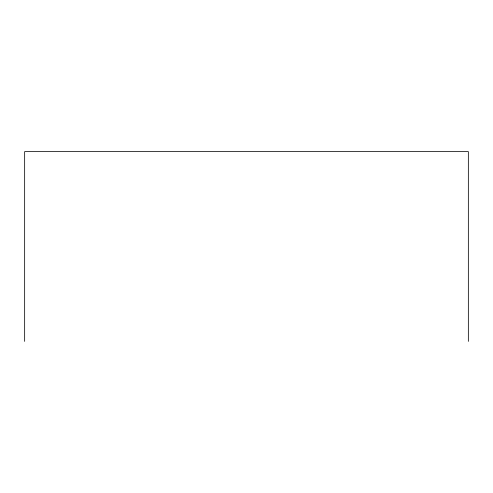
<?xml version="1.0" encoding="UTF-8"?>
<svg xmlns="http://www.w3.org/2000/svg" width="493" height="493" viewBox="0 0 493 493"><rect width="100%" height="100%" fill="white"/><g stroke="black" fill="none" stroke-linecap="round" stroke-linejoin="round"><path stroke-width="0.74" d="M468.35 341.384L468.35 151.616L24.65 151.616L24.65 341.384"/></g></svg>
